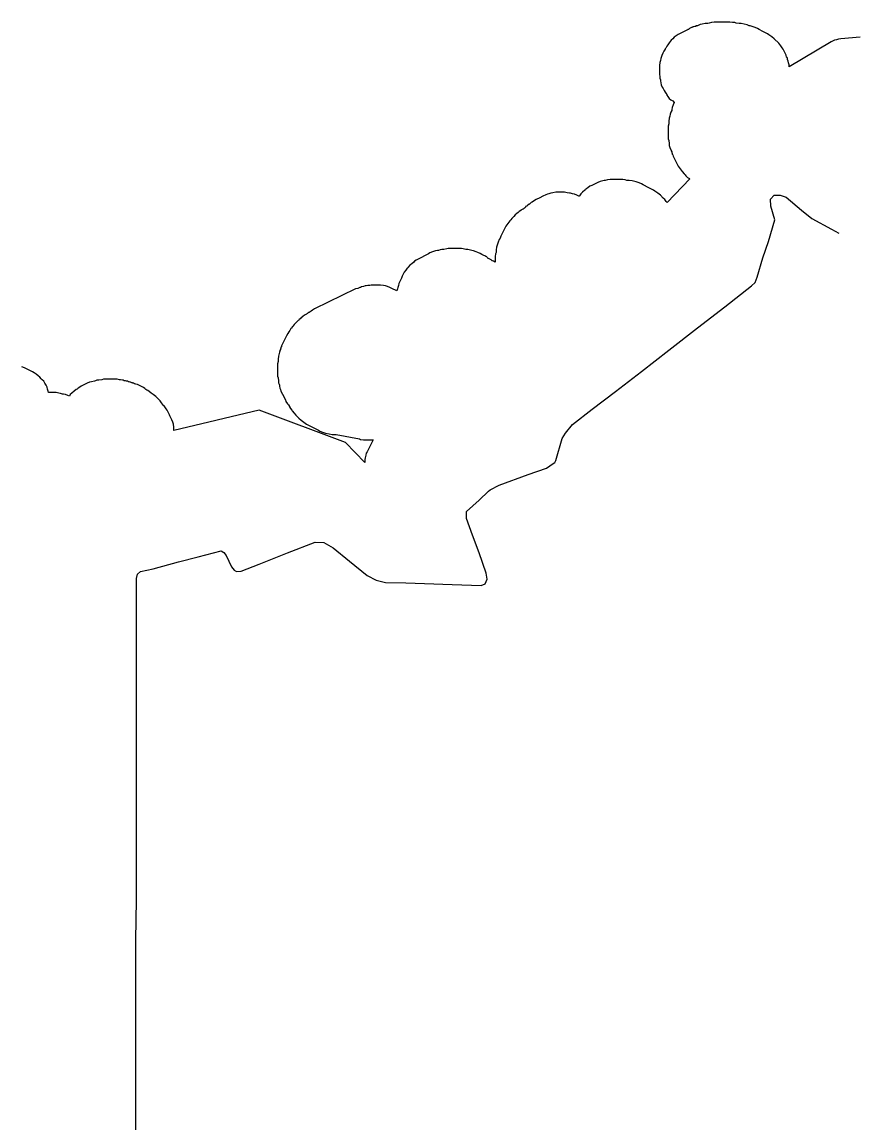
# Model space of a CAD drawing. Header units: metres. Extents: x 0 to 1325, y -1 to 773.
# Drawn here: x 141.22 to 158.11, y 121.2 to 143.54 of the extents above; entities that cross this region are included whole.
import ezdxf

# ---------------------------------------------------------------- set-up
doc = ezdxf.new("R2010")
doc.units = ezdxf.units.M

msp = doc.modelspace()

# ---------------------------------------------------------------- linework, layer by layer
at = {"layer": 'CUT'}
msp.add_lwpolyline([(158.21, 143.228), (157.82, 143.198), (157.77, 143.188), (157.73, 143.178), (157.69, 143.168), (157.66, 143.158), (157.62, 143.138), (156.77, 142.628), (156.77, 142.668), (156.76, 142.708), (156.75, 142.748), (156.74, 142.778), (156.74, 142.788), (156.74, 142.798), (156.73, 142.818), (156.72, 142.828), (156.71, 142.868), (156.69, 142.908), (156.67, 142.948), (156.65, 142.988), (156.63, 143.018), (156.6, 143.058), (156.56, 143.108), (156.47, 143.198), (156.42, 143.238), (156.38, 143.268), (156.36, 143.278), (156.33, 143.298), (156.28, 143.328), (156.24, 143.348), (156.16, 143.388), (156.13, 143.408), (156.08, 143.428), (156.02, 143.448), (155.98, 143.458), (155.97, 143.458), (155.96, 143.458), (155.92, 143.478), (155.8, 143.508), (155.76, 143.508), (155.7, 143.518), (155.67, 143.528), (155.63, 143.528), (155.62, 143.528), (155.57, 143.538), (155.53, 143.538), (155.29, 143.538), (155.25, 143.538), (155.2, 143.528), (155.15, 143.518), (155.12, 143.508), (155.1, 143.508), (155.07, 143.508), (155.01, 143.498), (154.97, 143.488), (154.93, 143.468), (154.91, 143.458), (154.9, 143.458), (154.89, 143.458), (154.88, 143.458), (154.88, 143.448), (154.87, 143.448), (154.86, 143.448), (154.83, 143.438), (154.82, 143.438), (154.81, 143.428), (154.79, 143.428), (154.78, 143.418), (154.75, 143.408), (154.73, 143.388), (154.72, 143.388), (154.71, 143.378), (154.67, 143.358), (154.6, 143.328), (154.56, 143.308), (154.52, 143.288), (154.48, 143.258), (154.44, 143.228), (154.41, 143.198), (154.38, 143.168), (154.34, 143.118), (154.31, 143.078), (154.29, 143.048), (154.27, 143.008), (154.26, 142.998), (154.26, 142.988), (154.23, 142.948), (154.21, 142.908), (154.19, 142.858), (154.17, 142.798), (154.16, 142.758), (154.15, 142.718), (154.14, 142.658), (154.14, 142.608), (154.14, 142.518), (154.14, 142.468), (154.15, 142.438), (154.15, 142.408), (154.15, 142.398), (154.16, 142.368), (154.16, 142.348), (154.17, 142.308), (154.18, 142.268), (154.2, 142.218), (154.22, 142.188), (154.24, 142.148), (154.26, 142.118), (154.27, 142.098), (154.29, 142.068), (154.29, 142.058), (154.31, 142.028), (154.34, 141.988), (154.37, 141.958), (154.41, 141.938), (154.44, 141.908), (154.42, 141.858), (154.4, 141.808), (154.39, 141.768), (154.39, 141.758), (154.39, 141.748), (154.37, 141.708), (154.36, 141.668), (154.35, 141.628), (154.34, 141.588), (154.33, 141.528), (154.33, 141.478), (154.32, 141.428), (154.32, 141.388), (154.32, 141.208), (154.32, 141.168), (154.33, 141.138), (154.34, 141.078), (154.34, 141.038), (154.35, 140.998), (154.37, 140.948), (154.38, 140.938), (154.38, 140.928), (154.39, 140.908), (154.39, 140.898), (154.39, 140.888), (154.4, 140.878), (154.4, 140.868), (154.4, 140.858), (154.41, 140.848), (154.42, 140.818), (154.44, 140.778), (154.46, 140.738), (154.48, 140.698), (154.5, 140.658), (154.52, 140.618), (154.54, 140.588), (154.6, 140.508), (154.64, 140.458), (154.66, 140.438), (154.68, 140.418), (154.71, 140.388), (154.75, 140.368), (154.76, 140.358), (154.3, 139.878), (154.28, 139.898), (154.25, 139.938), (154.22, 139.968), (154.16, 140.028), (154.11, 140.068), (154.07, 140.098), (154.05, 140.108), (154.02, 140.128), (153.97, 140.158), (153.93, 140.178), (153.81, 140.238), (153.78, 140.258), (153.73, 140.278), (153.67, 140.298), (153.59, 140.318), (153.53, 140.328), (153.5, 140.328), (153.48, 140.328), (153.45, 140.338), (153.4, 140.348), (153.36, 140.348), (153.18, 140.348), (153.14, 140.348), (153.09, 140.338), (153.04, 140.328), (153.02, 140.328), (152.94, 140.308), (152.89, 140.288), (152.85, 140.268), (152.81, 140.248), (152.77, 140.228), (152.73, 140.208), (152.69, 140.178), (152.65, 140.148), (152.64, 140.138), (152.63, 140.128), (152.58, 140.088), (152.55, 140.058), (152.52, 140.018), (152.52, 140.008), (152.51, 140.008), (152.47, 140.028), (152.42, 140.048), (152.38, 140.058), (152.34, 140.068), (152.32, 140.068), (152.27, 140.078), (152.22, 140.088), (152.18, 140.088), (152.09, 140.088), (152.04, 140.088), (151.98, 140.078), (151.94, 140.068), (151.9, 140.058), (151.87, 140.048), (151.84, 140.038), (151.78, 140.008), (151.72, 139.978), (151.64, 139.938), (151.59, 139.908), (151.56, 139.888), (151.54, 139.878), (151.51, 139.848), (151.5, 139.848), (151.47, 139.818), (151.46, 139.808), (151.45, 139.808), (151.43, 139.798), (151.43, 139.788), (151.42, 139.778), (151.41, 139.768), (151.4, 139.768), (151.38, 139.748), (151.37, 139.748), (151.33, 139.728), (151.33, 139.718), (151.3, 139.698), (151.29, 139.688), (151.28, 139.678), (151.25, 139.658), (151.22, 139.628), (151.19, 139.598), (151.17, 139.578), (151.16, 139.568), (151.15, 139.558), (151.13, 139.528), (151.11, 139.508), (151.05, 139.428), (151.03, 139.398), (151.01, 139.358), (150.99, 139.318), (150.97, 139.278), (150.93, 139.198), (150.91, 139.158), (150.89, 139.128), (150.87, 139.078), (150.85, 139.018), (150.84, 138.978), (150.83, 138.918), (150.83, 138.888), (150.83, 138.868), (150.82, 138.838), (150.81, 138.788), (150.81, 138.748), (150.81, 138.668), (150.78, 138.688), (150.76, 138.698), (150.75, 138.698), (150.73, 138.718), (150.72, 138.728), (150.69, 138.738), (150.68, 138.748), (150.67, 138.748), (150.65, 138.768), (150.64, 138.778), (150.62, 138.788), (150.6, 138.798), (150.58, 138.808), (150.54, 138.828), (150.51, 138.848), (150.46, 138.868), (150.43, 138.878), (150.37, 138.898), (150.34, 138.908), (150.26, 138.928), (150.22, 138.928), (150.16, 138.938), (150.13, 138.948), (150.09, 138.948), (149.9, 138.948), (149.86, 138.948), (149.83, 138.938), (149.77, 138.928), (149.73, 138.928), (149.7, 138.918), (149.66, 138.908), (149.64, 138.908), (149.6, 138.898), (149.54, 138.878), (149.49, 138.858), (149.46, 138.838), (149.38, 138.798), (149.32, 138.768), (149.28, 138.748), (149.24, 138.728), (149.21, 138.708), (149.18, 138.688), (149.16, 138.668), (149.12, 138.638), (149.08, 138.608), (149.05, 138.568), (149.04, 138.558), (149.03, 138.548), (149, 138.508), (148.97, 138.468), (148.95, 138.428), (148.93, 138.388), (148.91, 138.348), (148.89, 138.308), (148.87, 138.268), (148.86, 138.238), (148.85, 138.198), (148.84, 138.158), (148.83, 138.128), (148.82, 138.088), (148.72, 138.138), (148.68, 138.158), (148.63, 138.178), (148.59, 138.188), (148.55, 138.198), (148.49, 138.208), (148.44, 138.208), (148.35, 138.208), (148.3, 138.208), (148.27, 138.198), (148.24, 138.198), (148.23, 138.198), (148.2, 138.188), (148.18, 138.188), (148.14, 138.178), (148.1, 138.168), (148.08, 138.158), (148.07, 138.158), (148.03, 138.138), (147.98, 138.128), (147.15, 137.728), (147.11, 137.698), (147.08, 137.678), (147.04, 137.648), (147.03, 137.648), (147.01, 137.628), (147, 137.628), (146.99, 137.618), (146.95, 137.598), (146.91, 137.568), (146.87, 137.538), (146.87, 137.528), (146.84, 137.508), (146.83, 137.498), (146.82, 137.488), (146.8, 137.468), (146.77, 137.438), (146.74, 137.408), (146.72, 137.378), (146.71, 137.368), (146.7, 137.358), (146.68, 137.328), (146.67, 137.328), (146.65, 137.288), (146.63, 137.258), (146.61, 137.228), (146.58, 137.178), (146.56, 137.138), (146.54, 137.098), (146.52, 137.058), (146.5, 137.018), (146.49, 136.988), (146.48, 136.978), (146.48, 136.968), (146.48, 136.958), (146.47, 136.948), (146.47, 136.938), (146.47, 136.928), (146.46, 136.908), (146.46, 136.898), (146.45, 136.878), (146.45, 136.868), (146.44, 136.848), (146.42, 136.768), (146.41, 136.708), (146.41, 136.658), (146.4, 136.608), (146.4, 136.568), (146.4, 136.398), (146.4, 136.358), (146.41, 136.328), (146.42, 136.268), (146.42, 136.228), (146.43, 136.198), (146.44, 136.178), (146.44, 136.158), (146.45, 136.118), (146.46, 136.088), (146.47, 136.058), (146.5, 135.998), (146.56, 135.878), (146.57, 135.848), (146.6, 135.798), (146.62, 135.778), (146.64, 135.748), (146.64, 135.738), (146.66, 135.708), (146.69, 135.668), (146.7, 135.658), (146.74, 135.608), (146.77, 135.568), (146.83, 135.508), (146.88, 135.468), (146.96, 135.408), (146.99, 135.388), (147.03, 135.368), (147.07, 135.348), (147.19, 135.288), (147.23, 135.268), (147.26, 135.248), (147.31, 135.228), (147.37, 135.208), (147.45, 135.188), (147.51, 135.178), (147.56, 135.178), (147.57, 135.178), (147.59, 135.178), (148.06, 135.088), (148.08, 135.078), (148.14, 135.068), (148.19, 135.068), (148.28, 135.068), (148.32, 135.068), (148.34, 135.068), (148.22, 134.828), (148.2, 134.798), (148.19, 134.758), (148.18, 134.708), (148.17, 134.668), (148.17, 134.628), (148.17, 134.608), (147.78, 135.018), (146.03, 135.668), (144.3, 135.258), (144.3, 135.268), (144.3, 135.278), (144.3, 135.328), (144.29, 135.388), (144.28, 135.428), (144.26, 135.478), (144.24, 135.518), (144.22, 135.558), (144.21, 135.578), (144.19, 135.618), (144.16, 135.668), (144.14, 135.698), (144.13, 135.718), (144.1, 135.758), (144.09, 135.768), (144.05, 135.818), (144.02, 135.858), (143.96, 135.918), (143.93, 135.948), (143.88, 135.988), (143.84, 136.018), (143.8, 136.048), (143.77, 136.068), (143.75, 136.078), (143.73, 136.088), (143.71, 136.108), (143.68, 136.128), (143.64, 136.148), (143.6, 136.168), (143.56, 136.188), (143.53, 136.198), (143.51, 136.208), (143.5, 136.208), (143.49, 136.218), (143.47, 136.218), (143.46, 136.228), (143.45, 136.228), (143.42, 136.238), (143.41, 136.238), (143.39, 136.248), (143.38, 136.248), (143.36, 136.258), (143.34, 136.258), (143.32, 136.268), (143.31, 136.268), (143.29, 136.268), (143.27, 136.278), (143.26, 136.278), (143.22, 136.288), (143.2, 136.288), (143.15, 136.298), (143.1, 136.298), (142.91, 136.298), (142.87, 136.298), (142.84, 136.288), (142.78, 136.278), (142.74, 136.278), (142.71, 136.268), (142.69, 136.258), (142.63, 136.248), (142.59, 136.238), (142.54, 136.218), (142.5, 136.198), (142.46, 136.178), (142.42, 136.158), (142.39, 136.138), (142.36, 136.118), (142.34, 136.098), (142.32, 136.088), (142.28, 136.058), (142.23, 136.018), (142.2, 135.988), (142.18, 135.958), (142.15, 135.968), (142.1, 135.988), (142.06, 135.998), (142.04, 135.998), (142, 136.008), (141.97, 136.018), (141.91, 136.028), (141.86, 136.028), (141.77, 136.028), (141.76, 136.028), (141.75, 136.058), (141.74, 136.098), (141.73, 136.138), (141.71, 136.178), (141.68, 136.218), (141.66, 136.258), (141.63, 136.288), (141.61, 136.308), (141.58, 136.338), (141.55, 136.368), (141.51, 136.398), (141.47, 136.428), (141.43, 136.448), (141.31, 136.508), (141.27, 136.528), (141.22, 136.548)], dxfattribs=at)
at = {"layer": 'SCORE'}
for points in [[(156.39, 139.948), (156.47, 140.028)], [(156.4, 139.808), (156.39, 139.948)], [(156.47, 140.028), (156.59, 140.028)], [(156.59, 140.028), (156.71, 139.988)], [(156.71, 139.988), (157.02, 139.728)], [(156.48, 139.528), (156.4, 139.808)], [(157.02, 139.728), (157.23, 139.558)], [(156.35, 139.088), (156.48, 139.528)], [(157.23, 139.558), (157.63, 139.338)], [(157.63, 139.338), (157.78, 139.258)], [(156.24, 138.758), (156.35, 139.088)], [(156.12, 138.368), (156.24, 138.758)], [(156.01, 138.188), (156.08, 138.258)], [(156.08, 138.258), (156.12, 138.368)], [(155.47, 137.768), (156.01, 138.188)], [(154.91, 137.338), (155.47, 137.768)], [(154.33, 136.888), (154.91, 137.338)], [(153.78, 136.458), (154.33, 136.888)], [(153.25, 136.048), (153.78, 136.458)], [(152.78, 135.688), (153.25, 136.048)], [(152.38, 135.378), (152.78, 135.688)], [(152.24, 135.208), (152.38, 135.378)], [(152.17, 135.098), (152.24, 135.208)], [(152.04, 134.648), (152.17, 135.098)], [(151.48, 134.368), (151.85, 134.498)], [(151.85, 134.498), (151.99, 134.588)], [(151.99, 134.588), (152.02, 134.608)], [(152.02, 134.608), (152.04, 134.648)], [(150.89, 134.148), (151.48, 134.368)], [(150.49, 133.848), (150.68, 134.028)], [(150.68, 134.028), (150.71, 134.058)], [(150.71, 134.058), (150.89, 134.148)], [(150.23, 133.618), (150.49, 133.848)], [(150.23, 133.478), (150.23, 133.618)], [(150.35, 133.138), (150.23, 133.478)], [(150.49, 132.778), (150.35, 133.138)], [(146.6, 132.778), (147.16, 132.998)], [(147.16, 132.998), (147.34, 132.988)], [(147.34, 132.988), (147.53, 132.878)], [(144.39, 132.598), (144.79, 132.698)], [(144.79, 132.698), (145.26, 132.818)], [(145.26, 132.818), (145.31, 132.788)], [(145.31, 132.788), (145.36, 132.728)], [(145.36, 132.728), (145.47, 132.498)], [(146.03, 132.548), (146.6, 132.778)], [(147.53, 132.878), (147.86, 132.608)], [(150.63, 132.368), (150.49, 132.778)], [(143.62, 132.398), (143.88, 132.458)], [(143.88, 132.458), (144.39, 132.598)], [(145.47, 132.498), (145.52, 132.428)], [(145.66, 132.408), (146.03, 132.548)], [(147.86, 132.608), (148.22, 132.318)], [(143.54, 132.258), (143.56, 132.348)], [(143.54, 131.448), (143.54, 132.258)], [(143.56, 132.348), (143.62, 132.398)], [(145.52, 132.428), (145.57, 132.398)], [(145.57, 132.398), (145.66, 132.408)], [(148.22, 132.318), (148.4, 132.228)], [(148.4, 132.228), (148.59, 132.178)], [(150.61, 132.148), (150.65, 132.248)], [(150.65, 132.248), (150.63, 132.368)], [(148.59, 132.178), (149, 132.168)], [(149, 132.168), (149.38, 132.158)], [(149.38, 132.158), (149.94, 132.138)], [(149.94, 132.138), (150.53, 132.118)], [(150.53, 132.118), (150.61, 132.148)], [(143.54, 130.638), (143.54, 131.448)], [(143.54, 129.828), (143.54, 130.638)], [(143.54, 129.018), (143.54, 129.828)], [(143.54, 128.198), (143.54, 129.018)], [(143.54, 127.388), (143.54, 128.198)], [(143.54, 126.568), (143.54, 127.388)], [(143.54, 125.748), (143.54, 126.568)], [(143.53, 124.928), (143.54, 125.748)], [(143.53, 124.098), (143.53, 124.928)], [(143.53, 123.278), (143.53, 124.098)], [(143.53, 122.448), (143.53, 123.278)], [(143.53, 121.618), (143.53, 122.448)], [(143.53, 120.788), (143.53, 121.618)]]:
    msp.add_lwpolyline(points, dxfattribs=at)

doc.saveas('drawing.dxf')
